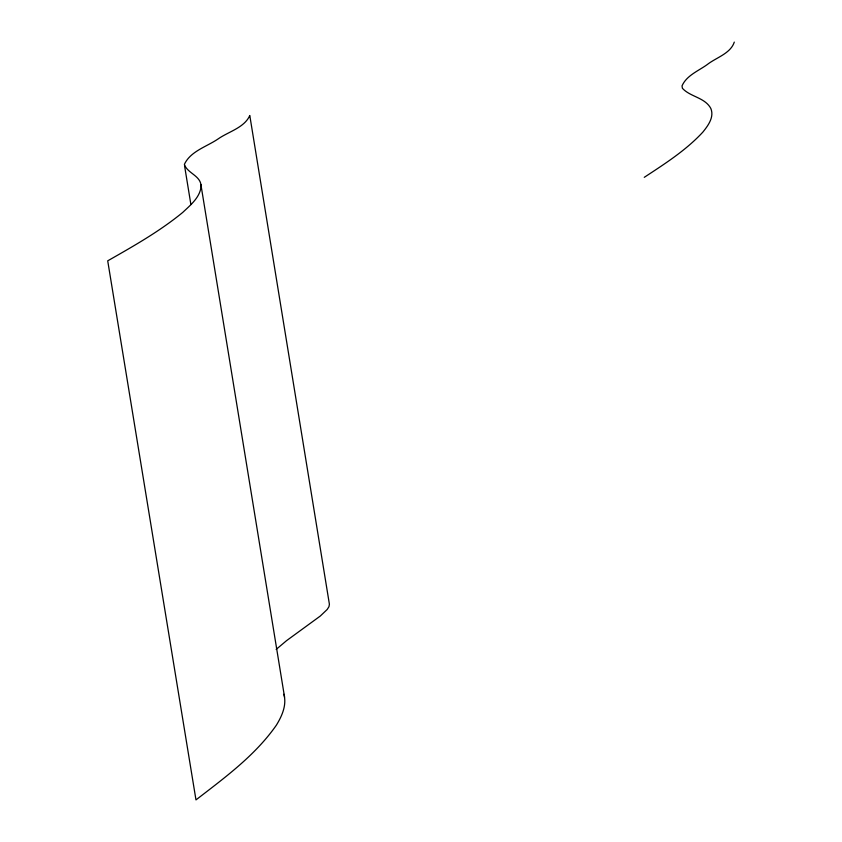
<?xml version="1.0" encoding="UTF-8"?>
<svg xmlns="http://www.w3.org/2000/svg" width="842" height="842" viewBox="0 0 842 842"><rect width="100%" height="100%" fill="white"/><g stroke="black" fill="none" stroke-linecap="round" stroke-linejoin="round"><path stroke-width="1.26" d="M734.287 42.1C730.561 53.614 716.1 57.561 707.217 64.581C698.471 70.907 686.577 75.443 682.031 85.873L682.409 88.294C690.314 96.977 704.891 97.409 710.827 108.45C714.426 117.175 708.027 125.69 702.807 132.162C685.956 150.36 664.833 163.801 644.256 177.336M276.165 649.414L286.554 640.657L320.265 616.06L327.18 609.492L328.969 606.682L329.401 604.251L249.79 115.501C244.327 127.805 228.456 131.626 218.025 138.993C206.69 146.708 190.429 151.234 184.377 164.39C187.313 173.515 201.396 175.652 201.08 186.766C199.712 197.807 190.229 205.29 182.682 212.468C159.612 231.382 133.552 246.117 107.713 260.831L195.975 799.9C224.867 777.576 255.221 755.463 276.365 725.183C281.965 716.058 286.88 705.143 283.901 694.261M200.922 184.63L284.575 697.187M184.535 165.621L190.892 204.532"/></g></svg>
